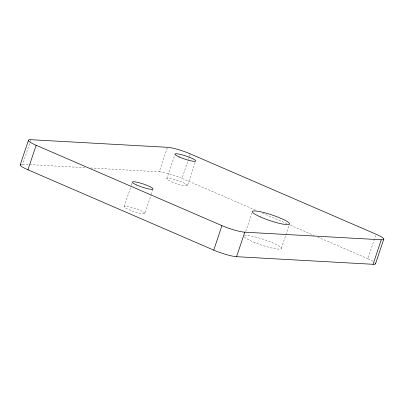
<?xml version="1.0" encoding="UTF-8"?>
<svg xmlns="http://www.w3.org/2000/svg" width="404" height="404" viewBox="0 0 404 404"><rect width="100%" height="100%" fill="white"/><g stroke="black" fill="none" stroke-linecap="round" stroke-linejoin="round"><path stroke-width="0.3" stroke-dasharray="2.02 1.52" d="M21.124 164.256A17.438 2.666 18.5 0 1 22.735 164.211L30.133 142.092M30.335 141.496L30.936 139.698M124.185 206.565L131.184 185.638M131.386 185.042L132.386 182.053M144.819 213.559A10.898 1.666 18.5 0 0 130.032 207.02A10.898 1.666 18.5 0 0 128.659 209.605A10.898 1.666 18.5 0 0 144.819 213.559L151.025 195.026M151.222 194.425L153.025 189.047M90.668 167.998L159.232 171.821L167.433 147.309M166.877 178.523L175.078 154.01M255.565 210.166L182.058 178.376L188.259 159.843M188.461 159.247L189.259 156.853M189.461 156.257L190.259 153.863M187.451 185.608A10.898 1.666 18.5 0 0 172.988 179.098A10.898 1.666 18.5 0 0 171.054 181.492A10.898 1.666 18.5 0 0 187.451 185.608L195.253 162.292M245.728 231.507L252.328 211.777M281.376 248.314L289.577 223.801M373.064 261.307A17.438 2.666 18.5 0 0 367.852 258.727L375.649 235.411M22.735 164.211L85.638 167.721M262.509 213.171L286.82 223.685M290.294 225.185L314.024 235.446M317.494 236.951L367.852 258.727M159.232 171.821A17.438 2.666 18.5 0 1 182.058 178.376M374.67 262.398A17.438 2.666 18.5 0 1 375.038 262.721M244.435 235.754A19.619 3 18.5 0 1 273.356 243.163A19.619 3 18.5 0 1 272.377 248.147A19.619 3 18.5 0 1 244.258 236.658"/><path stroke-width="0.61" d="M20.2 164.933L28.401 140.42M27.952 169.786L36.153 145.273A17.438 2.666 18.5 0 1 30.936 139.698L167.433 147.309A17.438 2.666 18.5 0 1 190.259 153.863L376.053 234.214A17.438 2.666 18.5 0 1 381.265 239.789L373.064 264.302L236.567 256.692A17.438 2.666 18.5 0 1 213.741 250.137L27.952 169.786A17.438 2.666 18.5 0 1 20.761 164.337M213.741 250.137L221.942 225.624L36.153 145.273M236.567 256.692L244.768 232.179L381.265 239.789M375.599 263.58L383.8 239.067M375.498 263.282A17.438 2.666 18.5 0 1 373.064 264.302M244.768 232.179A17.438 2.666 18.5 0 1 221.942 225.624M260.322 216.923A19.619 3 18.5 0 0 289.517 224.104A19.619 3 18.5 0 0 263.019 212.342A19.619 3 18.5 0 0 260.322 216.923M136.86 185.093A10.898 1.666 18.5 0 0 153.025 189.047A10.898 1.666 18.5 0 0 138.234 182.507A10.898 1.666 18.5 0 0 136.86 185.093M179.255 156.979A10.898 1.666 18.5 0 0 195.657 161.095A10.898 1.666 18.5 0 0 181.189 154.586A10.898 1.666 18.5 0 0 179.255 156.979"/></g></svg>
